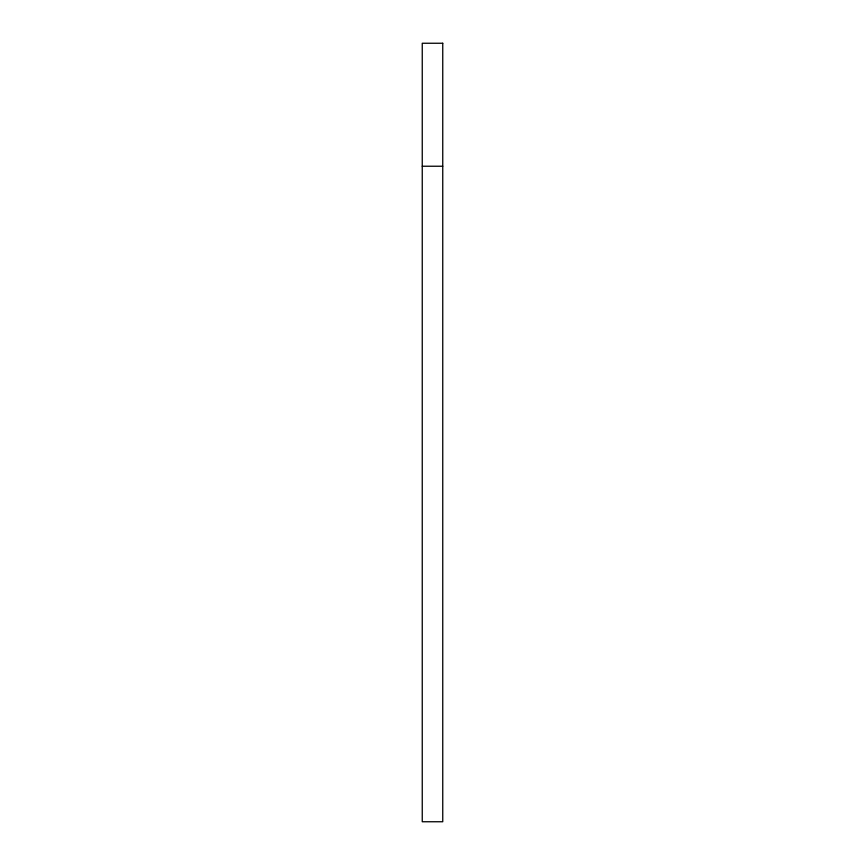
<?xml version="1.0" encoding="UTF-8"?>
<svg xmlns="http://www.w3.org/2000/svg" width="865" height="865" viewBox="0 0 865 865"><rect width="100%" height="100%" fill="white"/><g stroke="black" fill="none" stroke-linecap="round" stroke-linejoin="round"><path stroke-width="1.3" d="M422.25 166.231L442.75 166.231M442.75 43.25L422.25 43.25L422.25 821.75L442.75 821.75L442.75 43.25"/></g></svg>
